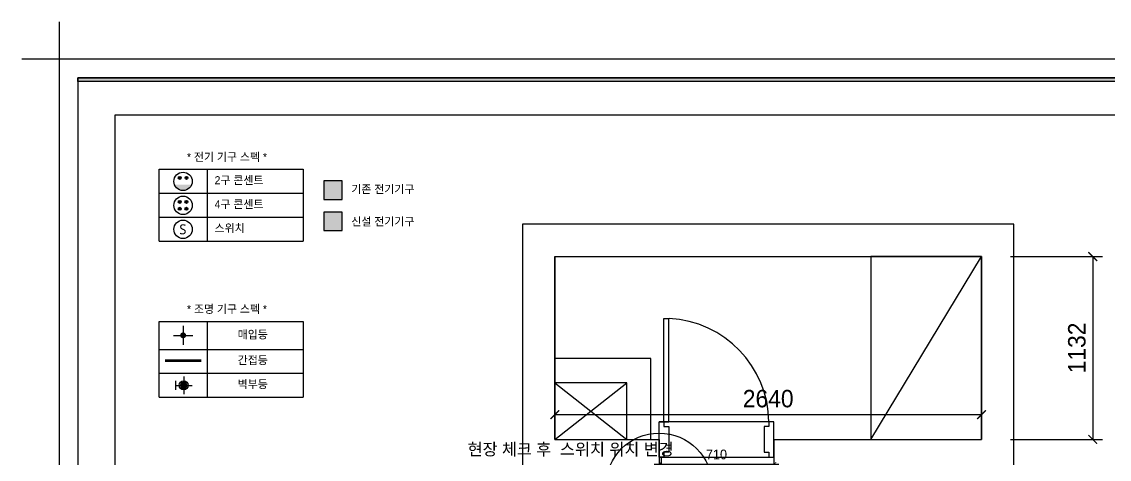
# Model space of a CAD drawing. Header units: millimetres. Extents: x 217202 to 745838, y -6815 to 171372.
# Drawn here: x 361831 to 368560, y 37131 to 39840 of the extents above; entities that cross this region are included whole.
import ezdxf
from ezdxf.enums import TextEntityAlignment as Align

# ---------------------------------------------------------------- set-up
doc = ezdxf.new("R2010")
doc.units = ezdxf.units.MM
doc.header["$PDMODE"] = 3
doc.layers.get('DEFPOINTS').update_dxf_attribs({"color": 248})
for name, color, linetype in [('0-ELC TEXT', 7, 'Continuous'), ('06-FUR', 6, 'Continuous'), ('06-LIGHT', 4, 'Continuous'), ('07-DIM', 5, 'Continuous'), ('C-WALL1', 2, 'Continuous'), ('FORM(YOURNAME)-1', 1, 'Continuous'), ('FORM(YOURNAME)-11', 1, 'Continuous'), ('HAT', 5, 'Continuous'), ('RC-LIGHT', 7, 'Continuous'), ('TOILET-1', 6, 'Continuous'), ('도면층4', 4, 'Continuous'), ('도면층5', 5, 'Continuous'), ('설비', 140, 'Continuous')]:
    doc.layers.add(name, color=color, linetype=linetype)
doc.styles.add('HY 울릉도 L', font='')
doc.styles.get("Standard").update_dxf_attribs({"font": ''})
doc.styles.add('YOURNAME', font='HY울릉도M.TTF')
doc.styles.add('코레일둥고', font='Korail_Round_Gothic_Medium.ttf')
doc.styles.get('HY 울릉도 L').set_extended_font_data('HY울릉도L')
doc.styles.get('Standard').set_extended_font_data('Haan YGodic 230')
doc.linetypes.add('ZIGZAG', pattern='A,0.0001,-0.2,[131,ltypeshp.shx,S=0.2,R=0,X=-0.2,Y=0],-0.4,[131,ltypeshp.shx,S=0.2,R=180,X=0.2,Y=0],-0.2', length=0.8001)
doc.dimstyles.new('30', dxfattribs={"dimscale": 30, "dimtxt": 2, "dimasz": 1, "dimexe": 1, "dimexo": 1, "dimgap": 1, "dimtad": 1, "dimdec": 0, "dimrnd": 0.05, "dimdsep": 46, "dimlunit": 6, "dimtxsty": 'HY 울릉도 L', "dimblk": 'ARCHTICK', "dimcen": 2.5, "dimdle": 1, "dimclrd": 133, "dimclre": 133, "dimclrt": 30, "dimadec": 0, "dimazin": 0, "dimtfac": 1, "dimtdec": 0, "dimtix": 1, "dimtmove": 2, "dimatfit": 3, "dimldrblk": 'ARCHTICK', "dimfxl": 1, "dimlwd": -1, "dimlwe": -1, "dimarcsym": 0})
doc.dimstyles.new('YOURNAME-60', dxfattribs={"dimscale": 60, "dimtxt": 1.8, "dimasz": 0.9, "dimexe": 1, "dimexo": 3, "dimgap": 0.7, "dimtad": 1, "dimdec": 0, "dimzin": 0, "dimdsep": 46, "dimtxsty": 'YOURNAME', "dimblk": 'ARCHTICK', "dimcen": 0, "dimclrd": 1, "dimclre": 1, "dimclrt": 7, "dimadec": 0, "dimazin": 0, "dimtfac": 1, "dimtdec": 0, "dimtix": 1, "dimtmove": 2, "dimatfit": 3, "dimldrblk": 'ARCHTICK', "dimfxl": 1, "dimtolj": 1, "dimtzin": 0, "dimarcsym": 0})

# ---------------------------------------------------------------- blocks, each defined once
blk = doc.blocks.new('FORM-ELEVATION')
at = {"layer": 'FORM(YOURNAME)-11'}
h = blk.add_hatch(color=256, dxfattribs=at)
h.dxf.hatch_style = 1
h.paths.add_polyline_path([(-10309, 35708), (71691, 35708), (71691, 35508), (-10309, 35508)])
h.paths.add_polyline_path([(-10309, -21492), (71691, -21492), (71691, -21692), (-10309, -21692)])
at = {"layer": 'DEFPOINTS', "color": 1}
blk.add_lwpolyline([(-11309, 38708), (-11309, 36708), (-13309, 36708)], dxfattribs=at)
at = {"layer": 'DEFPOINTS', "color": 158}
for points in [[(-10309, -21692), (71691, -21692), (71691, 35708), (-10309, 35708)], [(-8309, 33708), (61071, 33708), (61071, -19692), (-8309, -19692)]]:
    blk.add_lwpolyline(points, close=True, dxfattribs=at)
at = {"layer": 'FORM(YOURNAME)-11', "color": 250}
blk.add_lwpolyline([(-11309, -22692), (72691, -22692), (72691, 36708), (-11309, 36708)], close=True, dxfattribs=at)
at = {"layer": 'FORM(YOURNAME)-11'}
blk.add_lwpolyline([(-10309, 35708), (71691, 35708), (71691, 35508), (-10309, 35508)], close=True, dxfattribs=at)
at = {"layer": 'FORM(YOURNAME)-11', "color": 3, "style": 'YOURNAME'}
for tag, height, p in [('1', 450, (71041, -1219)), ('2', 450, (71041, -1863)), ('3', 450, (71041, -3150)), ('4', 450, (71041, -5081)), ('5', 515, (71041, -7398)), ('6', 515, (71041, -9650)), ('7', 515, (71041, -11903)), ('8', 515, (71041, -14155)), ('9', 515, (71041, -16408)), ('10', 515, (66791, -18596)), ('11', 515, (71041, -18660)), ('12', 515, (66791, -20848)), ('13', 515, (71041, -20848))]:
    blk.add_attdef(tag, text='', height=height, dxfattribs=at).set_placement(p, align=Align.MIDDLE_RIGHT)
blk = doc.blocks.new('_ArchTick')
at = {"color": 0, "linetype": 'ByBlock', "const_width": 0.15}
blk.add_lwpolyline([(-0.5, -0.5), (0.5, 0.5)], dxfattribs=at)
blk = doc.blocks.new('*D632')
at = {"layer": 'DEFPOINTS', "color": 0, "transparency": 16777216}
for p in [(367769.7, 37407.8), (365129.4, 37236.4), (367769.7, 37258.9)]:
    blk.add_point(p, dxfattribs=at)
at = {"layer": 'HAT', "color": 1, "lineweight": -2, "transparency": 16777216}
for p, q in [((365129.4, 37416.4), (365129.4, 37467.8)), ((367769.7, 37438.9), (367769.7, 37467.8)), ((365129.4, 37407.8), (367769.7, 37407.8))]:
    blk.add_line(p, q, dxfattribs=at)
at = {"layer": 'HAT', "color": 1, "lineweight": -2, "transparency": 16777216, "xscale": 54, "yscale": 54, "zscale": 54, "rotation": 180}
blk.add_blockref('_ArchTick', (365129.4, 37407.8), dxfattribs=at)
at = {"layer": 'HAT', "color": 1, "lineweight": -2, "transparency": 16777216, "xscale": 54, "yscale": 54, "zscale": 54}
blk.add_blockref('_ArchTick', (367769.7, 37407.8), dxfattribs=at)
at = {"layer": 'HAT', "color": 7, "transparency": 16777216, "insert": (366449.6, 37506.1), "char_height": 108, "attachment_point": 5, "style": 'YOURNAME'}
blk.add_mtext('\\A1;2640', dxfattribs=at)
blk = doc.blocks.new('*D633')
at = {"layer": '06-FUR', "color": 133, "transparency": 16777216}
for p, q in [((366514.4, 37099.5), (365744.4, 37099.5)), ((365774.4, 37129.5), (365774.4, 37129.5)), ((366484.4, 37115.4), (366484.4, 37069.5))]:
    blk.add_line(p, q, dxfattribs=at)
at = {"layer": 'DEFPOINTS', "color": 0, "transparency": 16777216}
for p in [(366484.4, 37145.4), (365774.4, 37099.5), (365774.4, 37099.5)]:
    blk.add_point(p, dxfattribs=at)
at = {"layer": '06-FUR', "color": 133, "transparency": 16777216, "xscale": 30, "yscale": 30, "zscale": 30, "rotation": 180}
blk.add_blockref('_ArchTick', (365774.4, 37099.5), dxfattribs=at)
at = {"layer": '06-FUR', "color": 133, "transparency": 16777216, "xscale": 30, "yscale": 30, "zscale": 30}
blk.add_blockref('_ArchTick', (366484.4, 37099.5), dxfattribs=at)
at = {"layer": '06-FUR', "color": 30, "transparency": 16777216, "insert": (366129.4, 37160.8), "char_height": 60, "attachment_point": 5, "style": 'HY 울릉도 L'}
blk.add_mtext('710', dxfattribs=at)
blk = doc.blocks.new('*D688')
at = {"layer": 'DEFPOINTS', "color": 0, "transparency": 16777216}
for p in [(367769.7, 38386.4), (367769.7, 37254.4), (368457.9, 37254.4)]:
    blk.add_point(p, dxfattribs=at)
at = {"layer": 'HAT', "color": 1, "lineweight": -2, "transparency": 16777216}
for p, q in [((367949.7, 38386.4), (368517.9, 38386.4)), ((368457.9, 38386.4), (368457.9, 37254.4)), ((367949.7, 37254.4), (368517.9, 37254.4))]:
    blk.add_line(p, q, dxfattribs=at)
at = {"layer": 'HAT', "color": 1, "lineweight": -2, "transparency": 16777216, "xscale": 54, "yscale": 54, "zscale": 54}
for p, rotation in [((368457.9, 38386.4), 90), ((368457.9, 37254.4), 270)]:
    blk.add_blockref('_ArchTick', p, dxfattribs=dict(at, rotation=rotation))
at = {"layer": 'HAT', "color": 7, "transparency": 16777216, "insert": (368359.8, 37820.4), "char_height": 108, "attachment_point": 5, "rotation": 90, "style": 'YOURNAME'}
blk.add_mtext('\\A1;1132', dxfattribs=at)
blk = doc.blocks.new('egoo')
at = {"layer": '설비'}
h = blk.add_hatch(color=140, dxfattribs=at)
edge = h.paths.add_edge_path()
edge.add_arc((1015645, 443434), 22.3, 0, 360)
h = blk.add_hatch(color=140, dxfattribs=at)
edge = h.paths.add_edge_path()
edge.add_arc((1015748, 443434), 22.3, 0, 360)
h = blk.add_hatch(color=140, dxfattribs=at)
edge = h.paths.add_edge_path()
edge.add_line((1015826, 443329), (1015567, 443329))
edge.add_ellipse((1015696, 443381), major_axis=(99, 99), ratio=1, start_angle=156.9578, end_angle=293.0422)
at = {"layer": '설비', "color": 140}
for centre, radius in [((1015696, 443381), 140), ((1015645, 443434), 22.3), ((1015748, 443434), 22.3)]:
    blk.add_circle(centre, radius, dxfattribs=at)
blk = doc.blocks.new('swich')
at = {"layer": '설비', "color": 140}
blk.add_circle((372828.6, -86554.1), 84, dxfattribs=at)
at = {"layer": '설비', "color": 140, "insert": (372858.7, -86509.1), "char_height": 90, "attachment_point": 3}
blk.add_mtext_dynamic_manual_height_columns('{\\fMalgun Gothic|b0|i0|c129|p50;S}', width=143.497, gutter_width=1, heights=[0], dxfattribs=at)
blk = doc.blocks.new('ghehrth')
at = {"layer": '06-LIGHT'}
h = blk.add_hatch(color=256, dxfattribs=at)
h.dxf.hatch_style = 1
edge = h.paths.add_edge_path()
edge.add_arc((74745, 23107), 31.2, 270, 630)
at = {"color": 1, "linetype": 'Continuous'}
for p, q in [((74645, 23107), (74845, 23107)), ((74745, 23007), (74745, 23207))]:
    blk.add_line(p, q, dxfattribs=at)

msp = doc.modelspace()

# ---------------------------------------------------------------- hatches: boundary and pattern name
at = {"layer": '06-LIGHT'}
h = msp.add_hatch(color=256, dxfattribs=at)
h.dxf.hatch_style = 1
edge = h.paths.add_edge_path()
edge.add_arc((362832.9, 37589), 23.2, 180, 540)
at = {"layer": 'RC-LIGHT'}
h = msp.add_hatch(color=140, dxfattribs=at)
h.dxf.hatch_style = 1
h.paths.add_polyline_path([(363700, 38740.2), (363813.9, 38740.2), (363813.9, 38854.1), (363700, 38854.1)])
h = msp.add_hatch(color=10, dxfattribs=at)
h.dxf.hatch_style = 1
h.paths.add_polyline_path([(363700, 38547.2), (363813.9, 38547.2), (363813.9, 38661.1), (363700, 38661.1)])
at = {"layer": '설비'}
h = msp.add_hatch(color=140, dxfattribs=at)
edge = h.paths.add_edge_path()
edge.add_arc((362808.3, 38724.6), 9.07, 0, 360)
h = msp.add_hatch(color=140, dxfattribs=at)
edge = h.paths.add_edge_path()
edge.add_arc((362850, 38724.6), 9.07, 0, 360)
h = msp.add_hatch(color=140, dxfattribs=at)
edge = h.paths.add_edge_path()
edge.add_arc((362808.3, 38682.1), 9.07, 0, 360)
h = msp.add_hatch(color=140, dxfattribs=at)
edge = h.paths.add_edge_path()
edge.add_arc((362850, 38682.1), 9.07, 0, 360)

# ---------------------------------------------------------------- linework, layer by layer
at = {"color": 1, "linetype": 'Continuous'}
for p, q in [((362832.9, 37644.6), (362832.9, 37533.4)), ((362834.3, 37589), (362884.8, 37589))]:
    msp.add_line(p, q, dxfattribs=at)
at = {"layer": '0-ELC TEXT'}
for p, q in [((362977.7, 38926.2), (362977.7, 38480.5)), ((362680.6, 38777.6), (363571.9, 38777.6)), ((362680.6, 38629.1), (363571.9, 38629.1)), ((362680.6, 38480.5), (363571.9, 38480.5)), ((362977.7, 37984.9), (362977.7, 37514.9)), ((362680.6, 37811.9), (363571.9, 37811.9)), ((362680.6, 37663.4), (363571.9, 37663.4)), ((362680.6, 37663.4), (363571.9, 37663.4)), ((362680.6, 37514.9), (363571.9, 37514.9))]:
    msp.add_line(p, q, dxfattribs=at)
for points in [[(362680.6, 38480.5), (362680.6, 38926.2), (363571.9, 38926.2), (363571.9, 38480.5)], [(362680.6, 37514.9), (362680.6, 37984.9), (363571.9, 37984.9), (363571.9, 37514.9)]]:
    msp.add_lwpolyline(points, dxfattribs=at)
at = {"layer": '06-FUR'}
msp.add_line((367084.4, 37254.4), (367769.7, 38386.4), dxfattribs=at)
msp.add_lwpolyline([(367084.4, 37254.4), (367769.7, 37254.4), (367769.7, 38386.4), (367084.4, 38386.4)], close=True, dxfattribs=at)
at = {"layer": '06-LIGHT'}
for p, q in [((362783.8, 37561.8), (362783.8, 37616.3)), ((362783.8, 37589), (362812.5, 37589))]:
    msp.add_line(p, q, dxfattribs=at)
msp.add_circle((362832.9, 37589), 27.3, dxfattribs=at)
at = {"layer": '07-DIM'}
msp.add_line((365786.4, 37145.4), (365786.4, 37024.4), dxfattribs=at)
at = {"layer": 'C-WALL1'}
for p, q in [((364929.4, 38585.9), (364929.4, 34986.4)), ((367969.3, 38585.9), (364929.4, 38585.9)), ((364929.4, 38585.9), (364929.4, 38386.4)), ((367969.3, 34086.4), (367969.3, 38585.9)), ((364929.4, 38386.4), (364929.4, 37236.4)), ((365129.4, 38386.4), (367769.7, 38386.4)), ((365129.4, 38386.4), (365129.4, 37254.4)), ((365129.4, 37254.4), (365129.4, 38386.4)), ((367769.7, 38386.4), (367769.7, 37254.4)), ((365724.4, 37754.4), (365129.4, 37754.4)), ((365724.4, 37254.4), (365724.4, 37754.4)), ((365574.4, 37604.4), (365129.4, 37604.4)), ((365574.4, 37254.4), (365574.4, 37604.4)), ((365774.4, 37145.4), (365774.4, 37363.4)), ((366484.4, 37145.4), (366484.4, 37363.4)), ((365129.4, 37254.4), (365774.4, 37254.4)), ((365774.4, 37254.4), (365774.4, 37036.4)), ((366484.4, 37254.4), (367769.7, 37254.4)), ((366484.4, 37254.4), (366484.4, 37036.4))]:
    msp.add_line(p, q, dxfattribs=at)
at = {"layer": 'C-WALL1', "color": 1}
for p, q in [((365129.4, 37254.4), (365574.4, 37604.4)), ((365129.4, 37604.4), (365574.4, 37254.4))]:
    msp.add_line(p, q, dxfattribs=at)
at = {"layer": 'RC-LIGHT', "color": 140}
msp.add_lwpolyline([(363700, 38740.2), (363813.9, 38740.2), (363813.9, 38854.1), (363700, 38854.1)], close=True, dxfattribs=at)
at = {"layer": 'RC-LIGHT', "color": 10}
msp.add_lwpolyline([(363700, 38547.2), (363813.9, 38547.2), (363813.9, 38661.1), (363700, 38661.1)], close=True, dxfattribs=at)
at = {"layer": 'RC-LIGHT', "color": 10, "const_width": 17.8}
msp.add_lwpolyline([(362716.9, 37742.1), (362941.4, 37742.1)], dxfattribs=at)
at = {"layer": 'TOILET-1', "color": 240, "linetype": 'ZIGZAG', "ltscale": 50, "true_color": 0xed1f24}
msp.add_circle((365774.4, 36964.8), 328.6, dxfattribs=at)
at = {"layer": '도면층4'}
for p, q in [((365804.4, 38003.4), (365834.4, 38003.4)), ((365804.4, 37363.4), (365804.4, 38003.4)), ((365834.4, 37363.4), (365834.4, 38003.4)), ((366484.4, 37363.4), (365774.4, 37363.4)), ((365804.4, 37363.4), (365834.4, 37363.4)), ((365774.4, 37145.4), (366484.4, 37145.4))]:
    msp.add_line(p, q, dxfattribs=at)
for points in [[(365774.4, 37363.4), (365804.4, 37363.4), (365804.4, 37333.4), (365834.4, 37333.4), (365834.4, 37175.4), (365804.4, 37175.4), (365804.4, 37145.4), (365774.4, 37145.4), (365774.4, 37363.4)], [(366484.4, 37363.4), (366454.4, 37363.4), (366454.4, 37333.4), (366424.4, 37333.4), (366424.4, 37175.4), (366454.4, 37175.4), (366454.4, 37145.4), (366484.4, 37145.4), (366484.4, 37363.4)]]:
    msp.add_lwpolyline(points, dxfattribs=at)
at = {"layer": '도면층5'}
msp.add_arc((365805.5, 37354.5), 648.9, 0.78251, 87.22966, dxfattribs=at)
at = {"layer": '설비', "color": 140}
for centre, radius in [((362829.2, 38703.3), 56.9), ((362808.3, 38724.6), 9.07), ((362850, 38724.6), 9.07), ((362808.3, 38682.1), 9.07), ((362850, 38682.1), 9.07)]:
    msp.add_circle(centre, radius, dxfattribs=at)

# ---------------------------------------------------------------- block references
at = {"layer": '06-LIGHT', "xscale": 0.5941647126740707, "yscale": 0.5941647126740707, "zscale": 0.5941647126740707, "rotation": 270}
msp.add_blockref('ghehrth', (349099.9, 82309.3), dxfattribs=at)
at = {"layer": 'FORM(YOURNAME)-1', "xscale": 0.1154138797272628, "yscale": 0.1154138797272628, "zscale": 0.1154138797272628}
msp.add_blockref('FORM-ELEVATION', (363366.9, 35372.3), dxfattribs=at)
at = {"layer": 'RC-LIGHT', "color": 140, "xscale": 0.4067199002793448, "yscale": 0.4067199002793448, "zscale": 0.4067199002793448}
msp.add_blockref('egoo', (-50274.8, -141480.2), dxfattribs=at)
at = {"layer": '설비', "color": 140, "xscale": 0.6778664876738061, "yscale": 0.6778664876738061, "zscale": 0.6778664876738061}
msp.add_blockref('swich', (110101.1, 97226.9), dxfattribs=at)

# ---------------------------------------------------------------- texts
at = {"layer": '0-ELC TEXT', "style": '코레일둥고'}
for s, height, p in [('* 전기 기구 스펙 *', 49.514, (362853.2, 38977.9)), ('2구 콘센트', 49.51, (363024.2, 38834.1)), ('기존 전기기구', 49.51, (363870, 38778.3)), ('4구 콘센트', 49.51, (363024.2, 38685.5)), ('신설 전기기구', 49.51, (363870, 38578)), ('스위치', 49.51, (363024.2, 38537)), ('* 조명 기구 스펙 *', 49.514, (362853.2, 38036.6)), ('매입등', 49.51, (363167.1, 37878.8)), ('간접등', 49.51, (363167.1, 37719.9)), ('벽부등', 49.51, (363167.1, 37571.3))]:
    msp.add_text(s, height=height, dxfattribs=at).set_placement(p)
at = {"layer": '설비', "color": 240, "true_color": 0xed1f24, "style": '코레일둥고'}
msp.add_text('현장 체크 후  스위치 위치 변경', height=73.959, dxfattribs=at).set_placement((364589.5, 37230.1), align=Align.TOP_LEFT)

# ---------------------------------------------------------------- dimensions: what is measured, and where the dimension line sits
at = {"layer": '06-FUR'}
dim = msp.add_linear_dim(base=(365774.4, 37099.5), p1=(366484.4, 37145.4), p2=(365774.4, 37099.5), dimstyle='30', override={"dimfxl": 1.25}, dxfattribs=at)
dim.commit()
dim.dimension.update_dxf_attribs({"geometry": '*D633', "text_midpoint": (366129.4, 37160.8)})
at = {"layer": 'HAT'}
for base, p1, p2, angle, picture, middle in [((368457.9, 37254.4), (367769.7, 38386.4), (367769.7, 37254.4), 90, '*D688', (368359.8, 37820.4)), ((367769.7, 37407.8), (365129.4, 37236.4), (367769.7, 37258.9), 180, '*D632', (366449.6, 37506.1))]:
    dim = msp.add_linear_dim(base=base, p1=p1, p2=p2, angle=angle, dimstyle='YOURNAME-60', dxfattribs=at)
    dim.commit()
    dim.dimension.update_dxf_attribs({"geometry": picture, "text_midpoint": middle})

doc.saveas('drawing.dxf')
